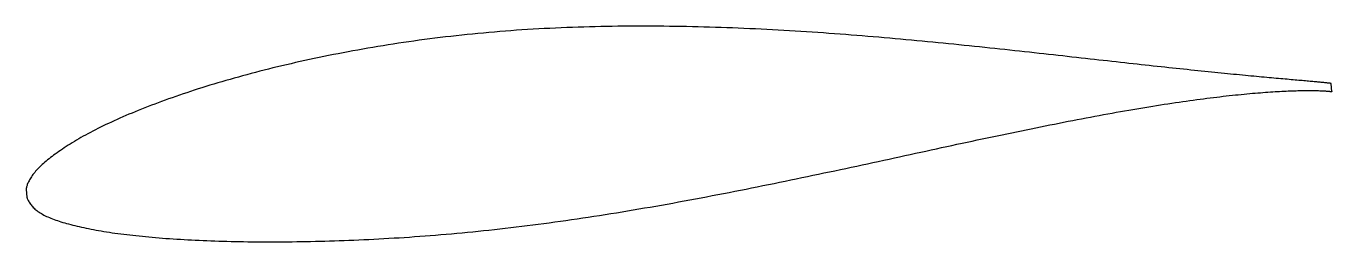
# Model space of a CAD drawing. Header units: metres. Extents: x -25.3 to 50.6, y -4.8 to 7.7.
import ezdxf

# ---------------------------------------------------------------- set-up
doc = ezdxf.new("R2010")
doc.units = ezdxf.units.M

msp = doc.modelspace()

# ---------------------------------------------------------------- linework, layer by layer
msp.add_lwpolyline([(50.557, 4.406), (50.556, 4.407), (50.551, 4.408), (50.544, 4.409), (50.533, 4.411), (50.52, 4.413), (50.504, 4.416), (50.485, 4.418), (50.463, 4.421), (50.438, 4.424), (50.41, 4.428), (50.379, 4.432), (50.346, 4.435), (50.309, 4.44), (50.269, 4.444), (50.227, 4.448), (50.182, 4.453), (50.133, 4.458), (50.082, 4.463), (50.028, 4.468), (49.971, 4.474), (49.912, 4.48), (49.849, 4.485), (49.784, 4.492), (49.715, 4.498), (49.644, 4.504), (49.57, 4.511), (49.493, 4.518), (49.413, 4.525), (49.331, 4.532), (49.245, 4.54), (49.157, 4.548), (49.066, 4.556), (48.972, 4.564), (48.875, 4.572), (48.775, 4.581), (48.673, 4.59), (48.568, 4.599), (48.46, 4.609), (48.35, 4.618), (48.236, 4.628), (48.12, 4.638), (48.001, 4.649), (47.879, 4.66), (47.755, 4.671), (47.628, 4.682), (47.498, 4.693), (47.366, 4.705), (47.23, 4.717), (47.093, 4.73), (46.952, 4.742), (46.809, 4.755), (46.663, 4.769), (46.514, 4.782), (46.363, 4.796), (46.21, 4.81), (46.053, 4.825), (45.894, 4.84), (45.733, 4.855), (45.569, 4.871), (45.402, 4.887), (45.233, 4.903), (45.061, 4.919), (44.887, 4.936), (44.71, 4.954), (44.531, 4.971), (44.349, 4.989), (44.165, 5.008), (43.978, 5.026), (43.789, 5.045), (43.598, 5.065), (43.404, 5.085), (43.207, 5.105), (43.009, 5.125), (42.808, 5.146), (42.604, 5.167), (42.398, 5.188), (42.19, 5.21), (41.98, 5.232), (41.767, 5.255), (41.552, 5.277), (41.335, 5.3), (41.116, 5.324), (40.894, 5.347), (40.67, 5.372), (40.444, 5.396), (40.216, 5.421), (39.986, 5.446), (39.753, 5.471), (39.518, 5.497), (39.282, 5.522), (39.043, 5.549), (38.802, 5.575), (38.559, 5.602), (38.314, 5.629), (38.067, 5.656), (37.818, 5.684), (37.567, 5.712), (37.315, 5.74), (37.06, 5.768), (36.803, 5.797), (36.545, 5.825), (36.284, 5.854), (36.022, 5.884), (35.758, 5.913), (35.492, 5.943), (35.224, 5.972), (34.955, 6.003), (34.684, 6.033), (34.411, 6.063), (34.136, 6.093), (33.86, 6.124), (33.582, 6.155), (33.302, 6.186), (33.021, 6.217), (32.738, 6.248), (32.454, 6.278), (32.168, 6.309), (31.881, 6.341), (31.592, 6.372), (31.301, 6.403), (31.009, 6.434), (30.716, 6.465), (30.421, 6.496), (30.125, 6.527), (29.828, 6.558), (29.529, 6.589), (29.229, 6.62), (28.928, 6.65), (28.625, 6.681), (28.321, 6.711), (28.016, 6.742), (27.71, 6.772), (27.402, 6.801), (27.094, 6.831), (26.784, 6.861), (26.473, 6.89), (26.161, 6.919), (25.848, 6.948), (25.535, 6.976), (25.22, 7.005), (24.904, 7.033), (24.587, 7.06), (24.269, 7.087), (23.95, 7.114), (23.631, 7.141), (23.311, 7.167), (22.989, 7.193), (22.667, 7.218), (22.345, 7.243), (22.021, 7.267), (21.697, 7.292), (21.372, 7.315), (21.047, 7.338), (20.72, 7.36), (20.394, 7.382), (20.066, 7.404), (19.738, 7.425), (19.41, 7.445), (19.081, 7.465), (18.751, 7.484), (18.422, 7.502), (18.091, 7.52), (17.761, 7.537), (17.429, 7.554), (17.098, 7.57), (16.766, 7.585), (16.434, 7.6), (16.102, 7.614), (15.769, 7.627), (15.436, 7.64), (15.103, 7.651), (14.77, 7.662), (14.437, 7.673), (14.104, 7.682), (13.77, 7.691), (13.437, 7.699), (13.103, 7.706), (12.769, 7.713), (12.436, 7.718), (12.102, 7.723), (11.769, 7.727), (11.435, 7.73), (11.102, 7.732), (10.769, 7.733), (10.436, 7.733), (10.103, 7.733), (9.771, 7.731), (9.439, 7.729), (9.107, 7.725), (8.775, 7.721), (8.444, 7.715), (8.113, 7.709), (7.782, 7.702), (7.452, 7.693), (7.122, 7.684), (6.793, 7.674), (6.464, 7.663), (6.136, 7.65), (5.808, 7.637), (5.481, 7.622), (5.155, 7.607), (4.829, 7.59), (4.504, 7.572), (4.179, 7.554), (3.855, 7.534), (3.532, 7.513), (3.21, 7.491), (2.888, 7.467), (2.567, 7.443), (2.247, 7.418), (1.928, 7.391), (1.609, 7.364), (1.292, 7.336), (0.975, 7.306), (0.66, 7.276), (0.345, 7.244), (0.032, 7.211), (-0.281, 7.177), (-0.593, 7.142), (-0.903, 7.107), (-1.213, 7.069), (-1.521, 7.031), (-1.828, 6.992), (-2.134, 6.952), (-2.439, 6.911), (-2.743, 6.869), (-3.045, 6.826), (-3.347, 6.783), (-3.647, 6.738), (-3.945, 6.692), (-4.243, 6.646), (-4.539, 6.598), (-4.834, 6.55), (-5.127, 6.501), (-5.419, 6.451), (-5.709, 6.4), (-5.999, 6.349), (-6.286, 6.296), (-6.573, 6.243), (-6.857, 6.19), (-7.14, 6.135), (-7.422, 6.08), (-7.702, 6.025), (-7.981, 5.968), (-8.258, 5.911), (-8.533, 5.854), (-8.807, 5.795), (-9.079, 5.736), (-9.349, 5.677), (-9.618, 5.617), (-9.885, 5.556), (-10.15, 5.495), (-10.414, 5.432), (-10.675, 5.37), (-10.935, 5.307), (-11.193, 5.243), (-11.449, 5.179), (-11.704, 5.114), (-11.956, 5.049), (-12.207, 4.983), (-12.456, 4.917), (-12.703, 4.85), (-12.947, 4.783), (-13.19, 4.715), (-13.431, 4.647), (-13.67, 4.579), (-13.907, 4.509), (-14.142, 4.44), (-14.374, 4.37), (-14.605, 4.3), (-14.834, 4.23), (-15.06, 4.159), (-15.285, 4.088), (-15.507, 4.017), (-15.727, 3.945), (-15.945, 3.873), (-16.161, 3.801), (-16.374, 3.729), (-16.586, 3.656), (-16.795, 3.583), (-17.002, 3.51), (-17.206, 3.436), (-17.409, 3.363), (-17.609, 3.289), (-17.807, 3.215), (-18.002, 3.141), (-18.195, 3.067), (-18.386, 2.993), (-18.574, 2.918), (-18.76, 2.843), (-18.944, 2.768), (-19.125, 2.694), (-19.304, 2.619), (-19.48, 2.544), (-19.654, 2.469), (-19.826, 2.394), (-19.995, 2.319), (-20.161, 2.243), (-20.325, 2.168), (-20.487, 2.093), (-20.646, 2.018), (-20.802, 1.942), (-20.956, 1.867), (-21.107, 1.792), (-21.256, 1.717), (-21.402, 1.641), (-21.546, 1.566), (-21.687, 1.491), (-21.825, 1.416), (-21.961, 1.341), (-22.094, 1.266), (-22.225, 1.191), (-22.353, 1.116), (-22.478, 1.042), (-22.601, 0.967), (-22.721, 0.893), (-22.838, 0.819), (-22.952, 0.746), (-23.064, 0.673), (-23.174, 0.6), (-23.28, 0.528), (-23.384, 0.456), (-23.485, 0.385), (-23.583, 0.314), (-23.679, 0.244), (-23.772, 0.174), (-23.862, 0.105), (-23.95, 0.036), (-24.034, -0.032), (-24.116, -0.1), (-24.195, -0.167), (-24.272, -0.234), (-24.345, -0.3), (-24.416, -0.366), (-24.484, -0.431), (-24.55, -0.496), (-24.612, -0.561), (-24.672, -0.625), (-24.728, -0.688), (-24.782, -0.752), (-24.833, -0.815), (-24.882, -0.877), (-24.927, -0.939), (-24.97, -1), (-25.01, -1.06), (-25.047, -1.12), (-25.081, -1.179), (-25.112, -1.237), (-25.141, -1.294), (-25.167, -1.349), (-25.19, -1.404), (-25.21, -1.456), (-25.228, -1.507), (-25.243, -1.554), (-25.255, -1.598), (-25.265, -1.638), (-25.272, -1.672), (-25.277, -1.698), (-25.28, -1.715), (-25.241, -2.2), (-25.239, -2.204), (-25.234, -2.215), (-25.225, -2.233), (-25.212, -2.26), (-25.196, -2.296), (-25.177, -2.339), (-25.154, -2.385), (-25.128, -2.435), (-25.099, -2.485), (-25.067, -2.536), (-25.032, -2.586), (-24.995, -2.637), (-24.954, -2.687), (-24.911, -2.736), (-24.865, -2.785), (-24.816, -2.832), (-24.764, -2.879), (-24.71, -2.925), (-24.652, -2.971), (-24.592, -3.015), (-24.529, -3.058), (-24.464, -3.101), (-24.395, -3.143), (-24.324, -3.184), (-24.25, -3.224), (-24.173, -3.263), (-24.093, -3.301), (-24.011, -3.339), (-23.926, -3.376), (-23.838, -3.412), (-23.747, -3.448), (-23.654, -3.483), (-23.558, -3.517), (-23.459, -3.551), (-23.357, -3.584), (-23.253, -3.617), (-23.146, -3.649), (-23.036, -3.681), (-22.924, -3.713), (-22.809, -3.745), (-22.691, -3.776), (-22.57, -3.807), (-22.447, -3.837), (-22.321, -3.868), (-22.192, -3.898), (-22.061, -3.927), (-21.927, -3.956), (-21.79, -3.985), (-21.651, -4.014), (-21.509, -4.042), (-21.365, -4.069), (-21.218, -4.097), (-21.068, -4.123), (-20.916, -4.149), (-20.761, -4.175), (-20.604, -4.2), (-20.444, -4.225), (-20.282, -4.249), (-20.117, -4.272), (-19.95, -4.295), (-19.78, -4.318), (-19.608, -4.339), (-19.433, -4.361), (-19.256, -4.382), (-19.077, -4.402), (-18.895, -4.422), (-18.711, -4.441), (-18.524, -4.46), (-18.335, -4.478), (-18.144, -4.496), (-17.95, -4.513), (-17.754, -4.529), (-17.556, -4.546), (-17.355, -4.561), (-17.152, -4.577), (-16.947, -4.591), (-16.739, -4.605), (-16.53, -4.619), (-16.318, -4.632), (-16.104, -4.645), (-15.887, -4.657), (-15.669, -4.668), (-15.448, -4.679), (-15.226, -4.69), (-15.001, -4.7), (-14.774, -4.709), (-14.545, -4.718), (-14.314, -4.726), (-14.081, -4.734), (-13.846, -4.741), (-13.608, -4.747), (-13.369, -4.753), (-13.128, -4.759), (-12.885, -4.763), (-12.64, -4.768), (-12.393, -4.772), (-12.144, -4.775), (-11.894, -4.777), (-11.641, -4.779), (-11.387, -4.78), (-11.131, -4.781), (-10.873, -4.78), (-10.613, -4.779), (-10.351, -4.778), (-10.088, -4.776), (-9.823, -4.773), (-9.557, -4.77), (-9.288, -4.766), (-9.018, -4.761), (-8.747, -4.756), (-8.473, -4.75), (-8.199, -4.743), (-7.922, -4.735), (-7.644, -4.727), (-7.365, -4.718), (-7.084, -4.709), (-6.801, -4.698), (-6.518, -4.687), (-6.232, -4.675), (-5.946, -4.663), (-5.657, -4.65), (-5.368, -4.636), (-5.077, -4.622), (-4.785, -4.607), (-4.491, -4.591), (-4.197, -4.574), (-3.901, -4.557), (-3.603, -4.539), (-3.305, -4.52), (-3.005, -4.5), (-2.704, -4.479), (-2.402, -4.457), (-2.099, -4.435), (-1.795, -4.412), (-1.49, -4.388), (-1.184, -4.363), (-0.876, -4.338), (-0.568, -4.311), (-0.259, -4.283), (0.051, -4.255), (0.362, -4.225), (0.674, -4.195), (0.987, -4.163), (1.301, -4.131), (1.615, -4.098), (1.931, -4.064), (2.247, -4.029), (2.564, -3.993), (2.881, -3.956), (3.199, -3.918), (3.518, -3.88), (3.838, -3.84), (4.158, -3.8), (4.479, -3.759), (4.8, -3.717), (5.122, -3.674), (5.445, -3.629), (5.768, -3.584), (6.091, -3.539), (6.415, -3.492), (6.739, -3.445), (7.064, -3.397), (7.389, -3.348), (7.715, -3.298), (8.041, -3.247), (8.367, -3.196), (8.693, -3.144), (9.02, -3.091), (9.347, -3.038), (9.674, -2.984), (10.002, -2.929), (10.329, -2.873), (10.657, -2.817), (10.985, -2.761), (11.313, -2.703), (11.641, -2.645), (11.969, -2.587), (12.297, -2.527), (12.625, -2.468), (12.953, -2.408), (13.281, -2.347), (13.609, -2.286), (13.937, -2.224), (14.265, -2.162), (14.593, -2.1), (14.92, -2.037), (15.247, -1.973), (15.574, -1.91), (15.901, -1.846), (16.228, -1.781), (16.554, -1.717), (16.88, -1.651), (17.206, -1.586), (17.531, -1.521), (17.856, -1.455), (18.181, -1.389), (18.505, -1.323), (18.829, -1.256), (19.152, -1.189), (19.474, -1.123), (19.797, -1.056), (20.118, -0.989), (20.439, -0.921), (20.76, -0.854), (21.08, -0.786), (21.399, -0.719), (21.718, -0.652), (22.036, -0.584), (22.353, -0.516), (22.669, -0.448), (22.985, -0.381), (23.3, -0.313), (23.614, -0.245), (23.928, -0.178), (24.24, -0.11), (24.552, -0.043), (24.862, 0.024), (25.172, 0.091), (25.481, 0.158), (25.789, 0.225), (26.096, 0.291), (26.402, 0.357), (26.707, 0.423), (27.011, 0.489), (27.314, 0.554), (27.616, 0.62), (27.916, 0.685), (28.216, 0.749), (28.514, 0.813), (28.811, 0.877), (29.107, 0.941), (29.402, 1.004), (29.696, 1.066), (29.988, 1.129), (30.279, 1.191), (30.568, 1.252), (30.857, 1.313), (31.144, 1.373), (31.429, 1.433), (31.714, 1.493), (31.997, 1.552), (32.278, 1.61), (32.558, 1.668), (32.836, 1.725), (33.113, 1.781), (33.389, 1.837), (33.663, 1.893), (33.935, 1.948), (34.206, 2.002), (34.475, 2.056), (34.743, 2.109), (35.009, 2.161), (35.273, 2.213), (35.536, 2.264), (35.797, 2.314), (36.056, 2.364), (36.314, 2.412), (36.569, 2.46), (36.823, 2.508), (37.076, 2.555), (37.326, 2.6), (37.575, 2.646), (37.821, 2.69), (38.066, 2.734), (38.309, 2.777), (38.55, 2.819), (38.789, 2.86), (39.027, 2.901), (39.262, 2.941), (39.495, 2.98), (39.727, 3.018), (39.956, 3.055), (40.183, 3.092), (40.409, 3.128), (40.632, 3.163), (40.853, 3.198), (41.072, 3.231), (41.289, 3.264), (41.504, 3.296), (41.716, 3.327), (41.927, 3.358), (42.135, 3.387), (42.341, 3.416), (42.545, 3.444), (42.747, 3.472), (42.946, 3.498), (43.143, 3.524), (43.338, 3.549), (43.531, 3.573), (43.721, 3.597), (43.909, 3.62), (44.095, 3.642), (44.278, 3.663), (44.459, 3.684), (44.637, 3.704), (44.814, 3.723), (44.987, 3.741), (45.159, 3.758), (45.328, 3.775), (45.494, 3.791), (45.658, 3.807), (45.82, 3.822), (45.979, 3.836), (46.135, 3.849), (46.289, 3.862), (46.441, 3.874), (46.59, 3.885), (46.736, 3.896), (46.88, 3.907), (47.021, 3.916), (47.16, 3.925), (47.296, 3.934), (47.43, 3.941), (47.561, 3.949), (47.689, 3.955), (47.815, 3.961), (47.938, 3.967), (48.058, 3.972), (48.176, 3.977), (48.29, 3.981), (48.403, 3.985), (48.512, 3.988), (48.619, 3.991), (48.723, 3.993), (48.825, 3.995), (48.923, 3.997), (49.019, 3.998), (49.112, 3.998), (49.203, 3.999), (49.291, 3.999), (49.375, 3.999), (49.457, 3.998), (49.537, 3.997), (49.613, 3.996), (49.687, 3.994), (49.758, 3.993), (49.826, 3.991), (49.891, 3.989), (49.953, 3.986), (50.013, 3.984), (50.069, 3.981), (50.123, 3.978), (50.174, 3.975), (50.222, 3.972), (50.267, 3.969), (50.31, 3.966), (50.349, 3.963), (50.385, 3.96), (50.419, 3.956), (50.45, 3.953), (50.478, 3.95), (50.503, 3.947), (50.525, 3.945), (50.544, 3.942), (50.56, 3.939), (50.573, 3.937), (50.584, 3.935), (50.591, 3.934), (50.595, 3.933), (50.597, 3.932), (50.557, 4.406)], close=True)

doc.saveas('drawing.dxf')
